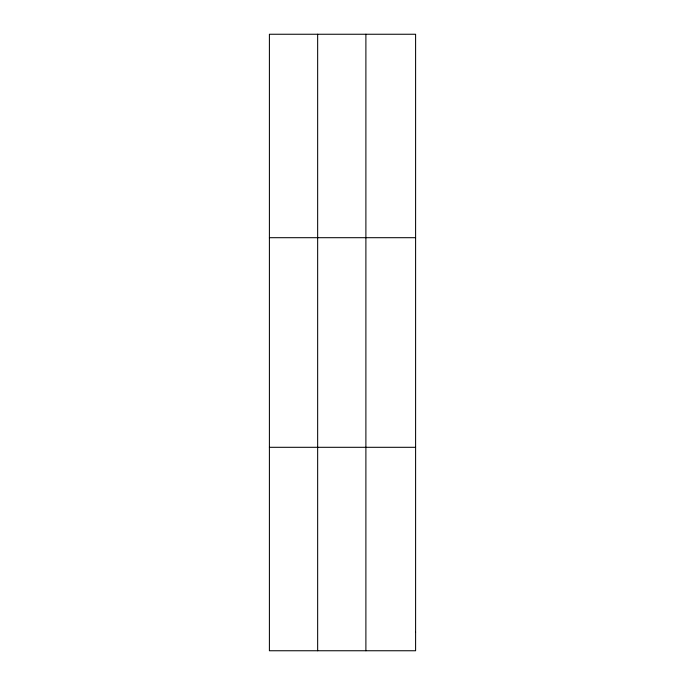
<?xml version="1.0" encoding="UTF-8"?>
<svg xmlns="http://www.w3.org/2000/svg" width="685" height="685" viewBox="0 0 685 685"><rect width="100%" height="100%" fill="white"/><g stroke="black" fill="none" stroke-linecap="round" stroke-linejoin="round"><path stroke-width="1.03" d="M317.652 650.75L317.652 34.25M365.893 650.75L365.893 34.25M269.402 237.695L415.598 237.695M269.402 447.305L415.598 447.305M415.598 632.255L415.598 650.75L269.402 650.75L269.402 34.25L415.598 34.25L415.598 632.255"/></g></svg>
